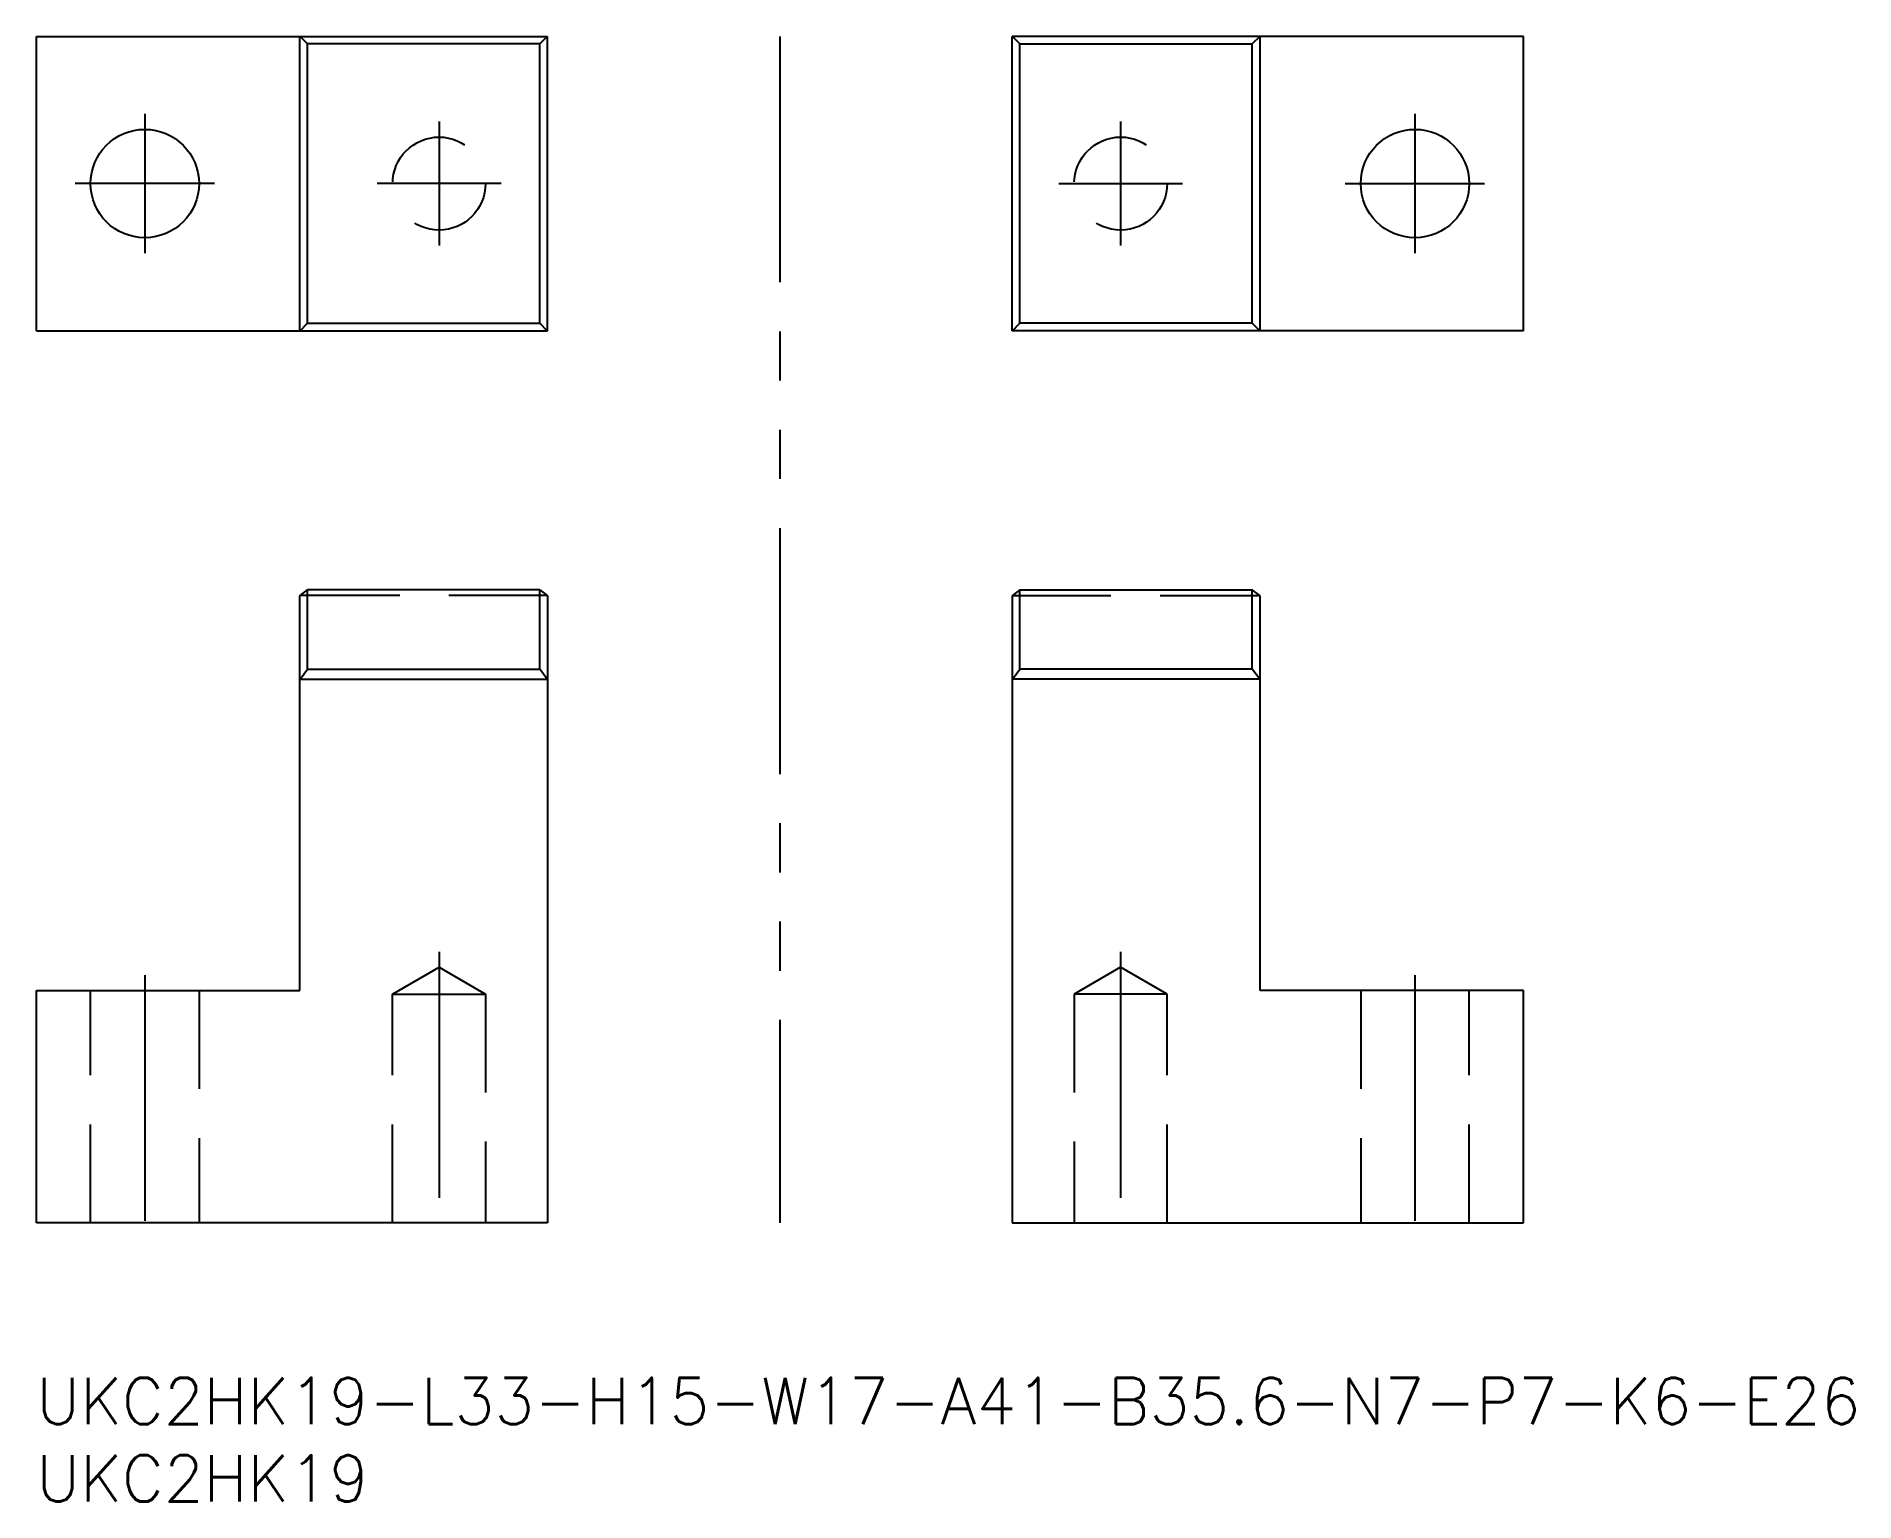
# Model space of a CAD drawing. Extents: x 0 to 117, y -8 to 87.
import ezdxf

# ---------------------------------------------------------------- set-up
doc = ezdxf.new("R2010")
doc.units = 0
doc.header["$LTSCALE"] = 0.5
for name, pattern in [('CENTER', [50.8, 31.75, -6.35, 6.35, -6.35]), ('DASHED', [19.05, 12.7, -6.35]), ('PHANTOM', [63.5, 31.75, -6.35, 6.35, -6.35, 6.35, -6.35])]:
    doc.linetypes.add(name, pattern=pattern)
for name, color, linetype in [('MSM_CENTER', 1, 'CENTER'), ('MSM_CONTINUOUS', 7, 'CONTINUOUS'), ('MSM_DASHED', 4, 'DASHED'), ('MSM_IMAGINARY', 6, 'PHANTOM'), ('MSM_PART_NUMBER', 7, 'CONTINUOUS')]:
    doc.layers.add(name, color=color, linetype=linetype)
doc.styles.get("Standard").update_dxf_attribs({"font": 'txt.shx', "height": 1, "bigfont": 'bigfont.shx'})

# ---------------------------------------------------------------- blocks, each defined once
blk = doc.blocks.new('*U38')
at = {"layer": 'MSM_PART_NUMBER'}
blk.add_text('UKC2HK19-L33-H15-W17-A41-B35.6-N7-P7-K6-E26', height=3, dxfattribs=at).set_placement((0, -3))
blk = doc.blocks.new('*U39')
at = {"layer": 'MSM_PART_NUMBER'}
blk.add_text('UKC2HK19', height=3, dxfattribs=at).set_placement((0, -8))

msp = doc.modelspace()

# ---------------------------------------------------------------- linework, layer by layer
at = {"layer": 'MSM_CENTER'}
for p, q in [((7, 81.6), (7, 72.6)), ((26, 81.1), (26, 73.1)), ((70, 81.1), (70, 73.1)), ((89, 81.6), (89, 72.6)), ((11.5, 77.1), (2.5, 77.1)), ((30, 77.1), (22, 77.1)), ((66, 77.1), (74, 77.1)), ((84.5, 77.1), (93.5, 77.1)), ((26, 27.5), (26, 9)), ((70, 27.5), (70, 9)), ((7, 26), (7, 9)), ((89, 26), (89, 9))]:
    msp.add_line(p, q, dxfattribs=at)
at = {"layer": 'MSM_CONTINUOUS'}
for p, q in [((0, 86.6), (33, 86.6)), ((0, 67.6), (0, 86.6)), ((17, 67.6), (17, 86.6)), ((17.02, 86.6), (17.5, 86.12)), ((17.5, 68.08), (17.5, 86.12)), ((32.5, 86.12), (17.5, 86.12)), ((32.5, 86.12), (32.98, 86.6)), ((32.5, 68.08), (32.5, 86.12)), ((33, 67.6), (33, 86.6)), ((96, 86.6), (63, 86.6)), ((63, 67.6), (63, 86.6)), ((63.5, 86.12), (63.02, 86.6)), ((63.5, 86.12), (78.5, 86.12)), ((63.5, 68.08), (63.5, 86.12)), ((78.98, 86.6), (78.5, 86.12)), ((78.5, 68.08), (78.5, 86.12)), ((79, 67.6), (79, 86.6)), ((96, 67.6), (96, 86.6)), ((17.02, 67.6), (17.5, 68.08)), ((17.5, 68.08), (32.5, 68.08)), ((32.98, 67.6), (32.5, 68.08)), ((63.02, 67.6), (63.5, 68.08)), ((78.5, 68.08), (63.5, 68.08)), ((78.98, 67.6), (78.5, 68.08)), ((0, 67.6), (33, 67.6)), ((96, 67.6), (63, 67.6)), ((17, 50.48), (17.02, 50.5)), ((17, 25), (17, 50.48)), ((17.02, 50.5), (17.5, 50.86)), ((32.5, 50.86), (17.5, 50.86)), ((17.5, 45.74), (17.5, 50.86)), ((32.5, 45.74), (32.5, 50.86)), ((32.5, 50.86), (32.98, 50.5)), ((32.98, 50.5), (33, 50.48)), ((33, 50.48), (33, 10)), ((63.02, 50.5), (63, 50.48)), ((63, 50.48), (63, 10)), ((63.5, 50.86), (63.02, 50.5)), ((63.5, 50.86), (78.5, 50.86)), ((63.5, 45.74), (63.5, 50.86)), ((78.98, 50.5), (78.5, 50.86)), ((78.5, 45.74), (78.5, 50.86)), ((79, 50.48), (78.98, 50.5)), ((79, 25), (79, 50.48)), ((17, 45.08), (17.02, 45.1)), ((17.02, 45.1), (17.5, 45.74)), ((17.02, 45.1), (32.98, 45.1)), ((17.5, 45.74), (32.5, 45.74)), ((32.98, 45.1), (32.5, 45.74)), ((32.98, 45.1), (33, 45.08)), ((63.02, 45.1), (63, 45.08)), ((63.02, 45.1), (63.5, 45.74)), ((78.98, 45.1), (63.02, 45.1)), ((78.5, 45.74), (63.5, 45.74)), ((78.98, 45.1), (78.5, 45.74)), ((79, 45.08), (78.98, 45.1)), ((0, 25), (17, 25)), ((0, 10), (0, 25)), ((96, 25), (79, 25)), ((96, 10), (96, 25)), ((33, 10), (0, 10)), ((63, 10), (96, 10))]:
    msp.add_line(p, q, dxfattribs=at)
for centre in [(7, 77.1), (89, 77.1)]:
    msp.add_circle(centre, 3.5, dxfattribs=at)
at = {"layer": 'MSM_DASHED'}
for p, q in [((32.98, 50.5), (17.02, 50.5)), ((63.02, 50.5), (78.98, 50.5)), ((23, 24.77), (26, 26.5)), ((26, 26.5), (29, 24.77)), ((70, 26.5), (67, 24.77)), ((73, 24.77), (70, 26.5)), ((3.5, 10), (3.5, 25)), ((10.5, 25), (10.5, 10)), ((23, 24.77), (29, 24.77)), ((23, 10), (23, 24.77)), ((29, 24.77), (29, 10)), ((73, 24.77), (67, 24.77)), ((67, 24.77), (67, 10)), ((73, 10), (73, 24.77)), ((85.5, 25), (85.5, 10)), ((92.5, 10), (92.5, 25))]:
    msp.add_line(p, q, dxfattribs=at)
for centre in [(26, 77.1), (70, 77.1)]:
    msp.add_circle(centre, 3, dxfattribs=at)
at = {"layer": 'MSM_IMAGINARY'}
msp.add_line((48, 86.6), (48, 10), dxfattribs=at)

# ---------------------------------------------------------------- block references
at = {"layer": 'MSM_CONTINUOUS'}
for name in ['*U38', '*U39']:
    msp.add_blockref(name, (0, 0), dxfattribs=at)

doc.saveas('drawing.dxf')
